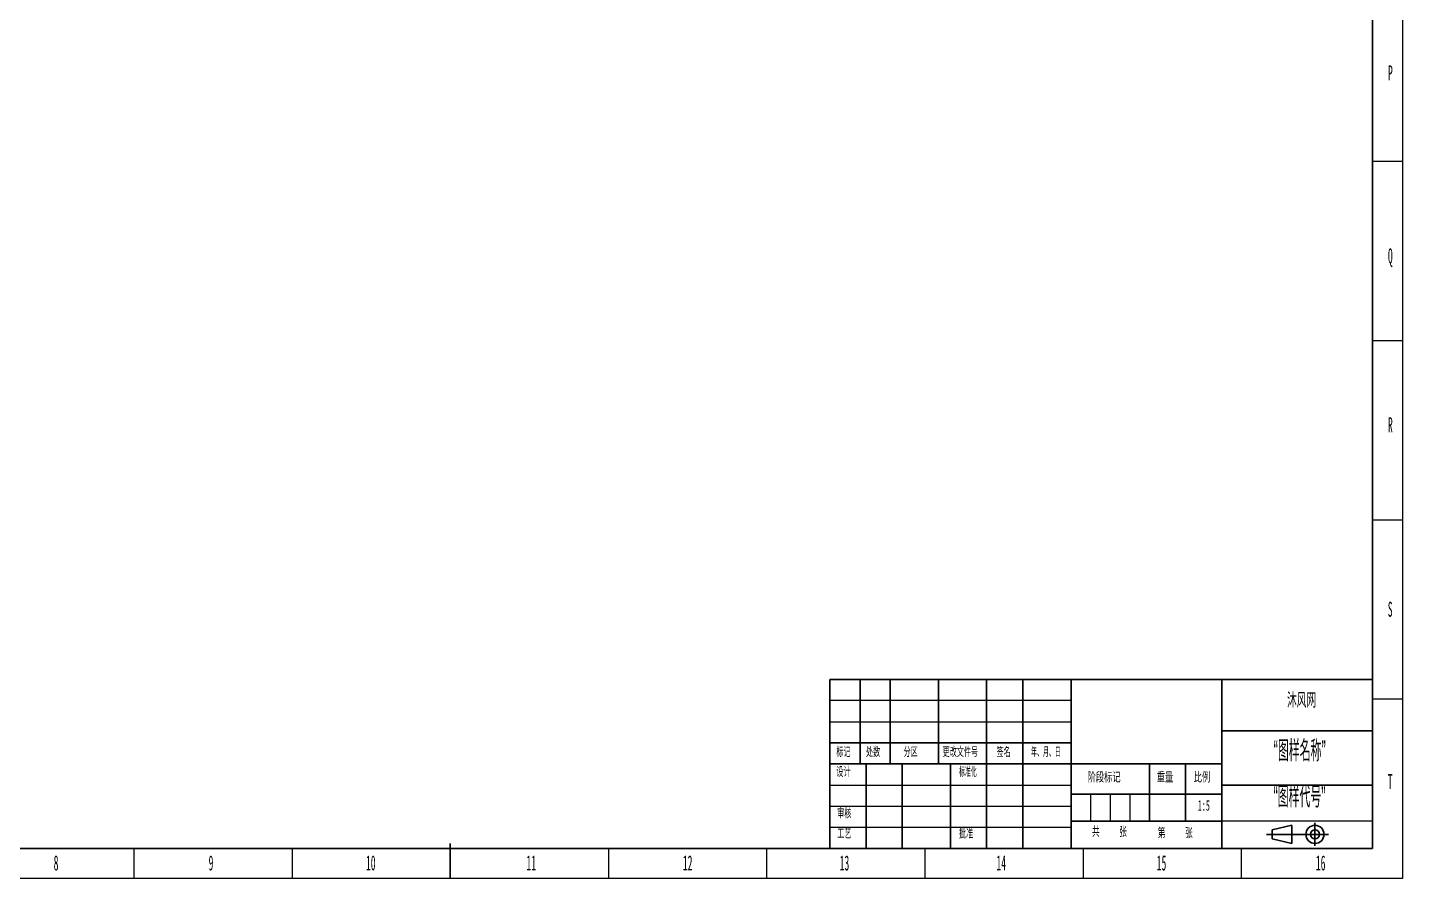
# Model space of a CAD drawing. Header units: millimetres. Extents: x 0 to 841, y 0 to 1189.
# Drawn here: x 384.7 to 841, y 0 to 282.3 of the extents above; entities that cross this region are included whole.
import ezdxf

# ---------------------------------------------------------------- set-up
doc = ezdxf.new("R2010")
doc.units = ezdxf.units.MM
doc.header["$PDSIZE"] = -1
doc.layers.add('图形符号', color=7, linetype='Continuous', lineweight=25)
doc.styles.add('SLDTEXTSTYLE0', font='TXT', dxfattribs={"width": 0.469, "bigfont": 'bigfont'})
doc.styles.add('SLDTEXTSTYLE1', font='TXT', dxfattribs={"width": 0.469})
doc.styles.add('SLDTEXTSTYLE2', font='TXT', dxfattribs={"width": 0.56, "bigfont": 'bigfont'})
doc.styles.add('SLDTEXTSTYLE3', font='TXT', dxfattribs={"width": 0.52, "bigfont": 'bigfont'})

msp = doc.modelspace()

# ---------------------------------------------------------------- linework, layer by layer
at = {"color": 7, "linetype": 'Continuous', "lineweight": 18}
for p, q in [((841, 1188.89), (841, 0)), ((841, 237.8), (831, 237.8)), ((841, 178.35), (831, 178.35)), ((841, 118.9), (831, 118.9)), ((841, 59.45), (831, 59.45)), ((731, 59), (651, 59)), ((651, 52), (731, 52)), ((651, 31), (731, 31)), ((737.5, 28), (737.5, 19)), ((744, 28), (744, 19)), ((750.5, 28), (750.5, 19)), ((651, 24), (731, 24)), ((831, 19), (781, 19)), ((651, 17), (731, 17)), ((420, 10), (420, 0)), ((472.5, 10), (472.5, 0)), ((577.5, 10), (577.5, 0)), ((630, 10), (630, 0)), ((682.5, 10), (682.5, 0)), ((735, 10), (735, 0)), ((787.5, 10), (787.5, 0)), ((841, 0), (0, 0))]:
    msp.add_line(p, q, dxfattribs=at)
at = {"color": 7, "linetype": 'Continuous', "lineweight": 25}
for p, q in [((831, 1179.2), (831, 10)), ((651, 66), (831, 66)), ((651, 66), (651, 10)), ((661, 38), (661, 66)), ((671, 38), (671, 66)), ((687, 38), (687, 66)), ((703, 10), (703, 66)), ((715, 10), (715, 66)), ((731, 10), (731, 66)), ((781, 10), (781, 66)), ((781, 49), (831, 49)), ((651, 45), (731, 45)), ((651, 38), (731, 38)), ((663, 10), (663, 38)), ((675, 10), (675, 38)), ((691, 10), (691, 38)), ((731, 38), (781, 38)), ((757, 19), (757, 38)), ((769, 19), (769, 38)), ((731, 28), (781, 28)), ((781, 31), (831, 31)), ((731.29, 19), (781.29, 19)), ((831, 10), (25, 10))]:
    msp.add_line(p, q, dxfattribs=at)
at = {"color": 9, "linetype": 'Continuous', "lineweight": 25}
msp.add_line((525, 11.58), (525, 0), dxfattribs=at)
at = {"color": 7, "linetype": 'Continuous', "lineweight": 0}
msp.add_point((831, 66), dxfattribs=at)
at = {"layer": '图形符号'}
for p, q in [((811.95, 18.44), (811.95, 10.82)), ((795.87, 14.64), (816.42, 14.64)), ((797.74, 16.14), (804.24, 17.64)), ((797.74, 13.14), (797.74, 16.14)), ((804.24, 17.64), (804.24, 11.64)), ((804.24, 11.64), (797.74, 13.14))]:
    msp.add_line(p, q, dxfattribs=at)
for radius in [3, 1.5]:
    msp.add_circle((811.95, 14.64), radius, dxfattribs=at)

# ---------------------------------------------------------------- texts
at = {"color": 7, "linetype": 'Continuous', "lineweight": 0}
for s, insert, char_height, attachment_point, style in [('P', (836.17, 269.73), 5, 1, 'SLDTEXTSTYLE1'), ('Q', (836.17, 209.03), 5, 1, 'SLDTEXTSTYLE1'), ('R', (836.17, 153.03), 5, 1, 'SLDTEXTSTYLE1'), ('S', (836.11, 91.81), 5, 1, 'SLDTEXTSTYLE1'), ('沐风网', (807.5, 61.62), 5, 2, 'SLDTEXTSTYLE2'), ('“图样名称”', (806.89, 45.82), 7, 2, 'SLDTEXTSTYLE0'), ('标记', (653.12, 43.32), 3, 1, 'SLDTEXTSTYLE2'), ('处数', (662.97, 43.32), 3, 1, 'SLDTEXTSTYLE2'), ('分区', (675.43, 43.32), 3, 1, 'SLDTEXTSTYLE2'), ('更改文件号', (688.4, 43.32), 3, 1, 'SLDTEXTSTYLE2'), ('签名', (706.29, 43.32), 3, 1, 'SLDTEXTSTYLE2'), ('年、月、日', (717.76, 43.32), 3, 1, 'SLDTEXTSTYLE0'), ('设计', (653.12, 36.74), 3, 1, 'SLDTEXTSTYLE2'), ('标准化', (693.82, 36.74), 3, 1, 'SLDTEXTSTYLE0'), ('阶段标记', (736.48, 35.33), 3.5, 1, 'SLDTEXTSTYLE2'), ('重量', (759.45, 35.33), 3.5, 1, 'SLDTEXTSTYLE2'), ('比例', (771.71, 35.33), 3.5, 1, 'SLDTEXTSTYLE2'), ('T', (836.11, 34.68), 5, 1, 'SLDTEXTSTYLE1'), ('“图样代号”', (806.83, 30.55), 7, 2, 'SLDTEXTSTYLE0'), ('审核', (653.42, 23.02), 3, 1, 'SLDTEXTSTYLE2'), ('1:5', (775.07, 25.99), 3.5, 2, 'SLDTEXTSTYLE1'), ('工艺', (653.42, 16.29), 3, 1, 'SLDTEXTSTYLE2'), ('批准', (693.82, 16.29), 3, 1, 'SLDTEXTSTYLE2'), ('共    张', (737.94, 17.26), 3.5, 1, 'SLDTEXTSTYLE3'), ('第    张', (759.81, 16.85), 3.5, 1, 'SLDTEXTSTYLE3'), ('8', (393.41, 7.67), 5, 1, 'SLDTEXTSTYLE1'), ('9', (444.82, 7.67), 5, 1, 'SLDTEXTSTYLE1'), ('10', (497.04, 7.67), 5, 1, 'SLDTEXTSTYLE1'), ('11', (550.3, 7.67), 5, 1, 'SLDTEXTSTYLE1'), ('12', (602.2, 7.67), 5, 1, 'SLDTEXTSTYLE1'), ('13', (654.23, 7.67), 5, 1, 'SLDTEXTSTYLE1'), ('14', (706.27, 7.67), 5, 1, 'SLDTEXTSTYLE1'), ('15', (759.44, 7.67), 5, 1, 'SLDTEXTSTYLE1'), ('16', (812.25, 7.67), 5, 1, 'SLDTEXTSTYLE1')]:
    msp.add_mtext(s, dxfattribs=dict(at, insert=insert, char_height=char_height, attachment_point=attachment_point, style=style))

doc.saveas('drawing.dxf')
